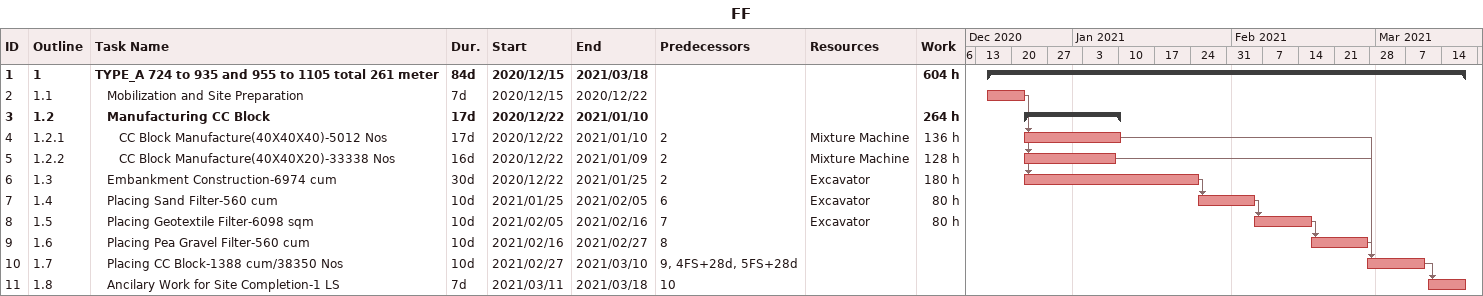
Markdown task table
FF

| ID | WBS | Task | Duration | Start | Finish | Predecessors | Resources | Work (h) |
|---|---|---|---|---|---|---|---|---|
| 1 | 1 | **TYPE_A 724 to 935 and 955 to 1105 total 261 meter** | 84d | 2020-12-15 | 2021-03-18 |  |  | 604 |
| 2 | 1.1 | Mobilization and Site Preparation | 7d | 2020-12-15 | 2020-12-22 |  |  |  |
| 3 | 1.2 | **Manufacturing CC Block** | 17d | 2020-12-22 | 2021-01-10 |  |  | 264 |
| 4 | 1.2.1 | CC Block Manufacture(40X40X40)-5012 Nos | 17d | 2020-12-22 | 2021-01-10 | 2 | Mixture Machine | 136 |
| 5 | 1.2.2 | CC Block Manufacture(40X40X20)-33338 Nos | 16d | 2020-12-22 | 2021-01-09 | 2 | Mixture Machine | 128 |
| 6 | 1.3 | Embankment Construction-6974 cum | 30d | 2020-12-22 | 2021-01-25 | 2 | Excavator | 180 |
| 7 | 1.4 | Placing Sand Filter-560 cum | 10d | 2021-01-25 | 2021-02-05 | 6 | Excavator | 80 |
| 8 | 1.5 | Placing Geotextile Filter-6098 sqm | 10d | 2021-02-05 | 2021-02-16 | 7 | Excavator | 80 |
| 9 | 1.6 | Placing Pea Gravel Filter-560 cum | 10d | 2021-02-16 | 2021-02-27 | 8 |  |  |
| 10 | 1.7 | Placing CC Block-1388 cum/38350 Nos | 10d | 2021-02-27 | 2021-03-10 | 9, 4FS+28d, 5FS+28d |  |  |
| 11 | 1.8 | Ancilary Work for Site Completion-1 LS | 7d | 2021-03-11 | 2021-03-18 | 10 |  |  |
